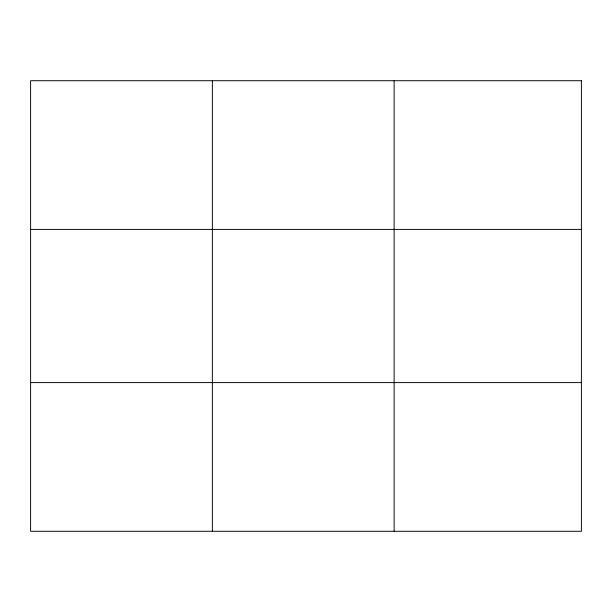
<?xml version="1.0" encoding="UTF-8"?>
<svg xmlns="http://www.w3.org/2000/svg" width="612" height="612" viewBox="0 0 612 612"><rect width="100%" height="100%" fill="white"/><g stroke="black" fill="none" stroke-linecap="round" stroke-linejoin="round"><path stroke-width="0.92" d="M212.364 531.285L212.364 80.715M394.128 531.285L394.128 80.715M30.6 229.401L581.4 229.401M30.6 382.599L581.4 382.599M581.4 80.715L581.4 531.285L30.6 531.285L30.6 80.715L581.4 80.715"/></g></svg>
